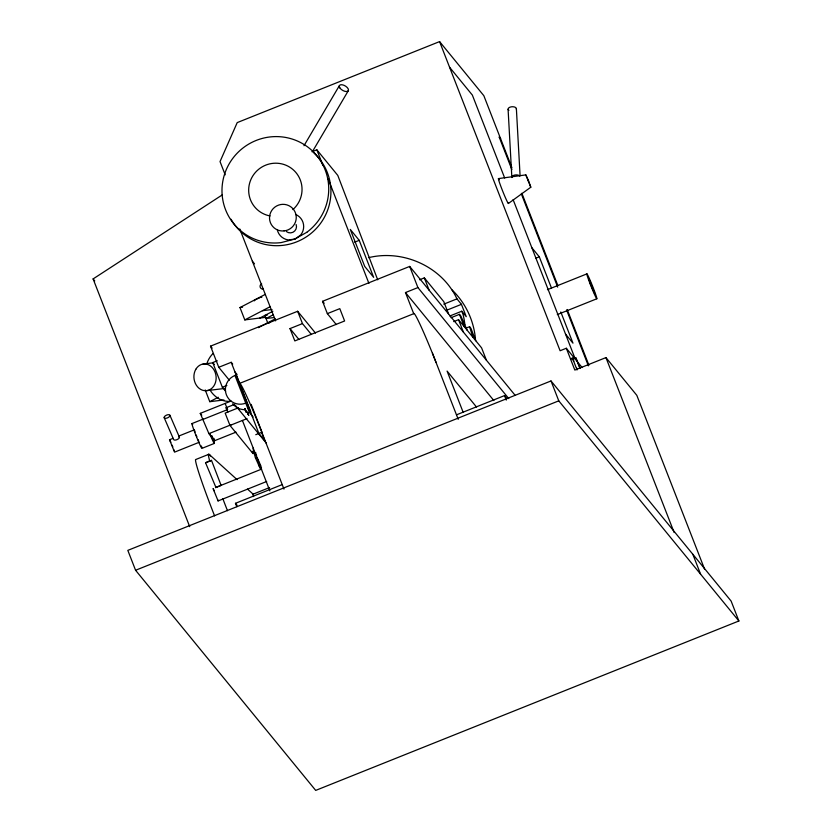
<?xml version="1.0" encoding="UTF-8"?>
<svg xmlns="http://www.w3.org/2000/svg" width="832" height="832" viewBox="0 0 832 832"><rect width="100%" height="100%" fill="white"/><g stroke="black" fill="none" stroke-linecap="round" stroke-linejoin="round"><path stroke-width="1.25" d="M303.992 145.714L339.383 85.634M312.322 151.788L348.379 90.594M215.966 487.521L205.546 462.727L208.322 461.49L211.494 460.346L221.125 485.451M211.453 460.398L207.21 462.166M215.467 487.656L221.426 485.274M508.435 203.455L530.795 187.221L528.518 180.617L525.824 174.897L498.399 178.599M189.706 526.666L93.111 278.918L222.175 194.969M572.707 359.05L573.872 361.171M265.834 317.325L244.795 319.894L239.98 307.559L265.304 294.372M244.795 319.894L270.358 306.582M259.823 318.063L272.865 311.262M272.917 314.943L266.042 318.531L274.466 317.502M258.419 327.631L275.288 318.854M205.202 389.938L209.778 401.679L218.265 397.259M511.961 167.835L483.839 95.701L439.577 41.6L237.214 122.606L220.033 161.574L225.202 174.845M312.052 151.726L316.836 149.802L337.792 175.417L377.718 279.822M354.692 242.154L359.226 240.344L373.651 277.347L364.718 266.427L350.293 229.424L359.226 240.344M229.341 380.214L218.764 367.286L210.527 346.154L297.648 311.272L315.494 333.081M336.274 324.542L327.35 313.633L322.546 301.309L409.677 266.427L448.49 313.862M327.35 313.633L339.799 308.651L344.614 320.986L294.819 340.922L290.014 328.588L302.463 323.606L311.386 334.506M225.597 391.217L222.352 387.254L212.732 362.586L217.266 360.776M419.588 279.781L424.33 277.878L443.799 301.673L448.604 314.007L515.143 395.325M218.764 367.286L231.213 362.305L232.71 364.135M435.958 362.211A45.822 2.444 68.2 0 0 413.712 313.695L405.475 292.552L417.914 287.57L508.768 398.59M234.957 375.461L236.382 374.889L250.806 411.892L249.392 412.464L234.957 375.461A15.059 14.82 -39.3 0 0 226.398 394.878A15.059 14.82 -39.3 0 0 245.752 403.125M535.746 258.242L539.302 256.818L551.46 287.997M222.352 387.254L226.876 385.445M413.712 313.695L239.46 383.448A45.822 2.444 68.2 0 1 261.695 431.974L283.972 489.081M443.799 304.148L456.966 298.875L461.438 304.335L466.242 316.67L461.781 311.21L449.81 316.004M446.025 310.502L461.438 304.335M236.007 432.141L214.677 440.679L208.915 433.638L200.262 413.379L231.046 401.055M227.812 412.246L226.065 407.763L234.489 404.394M451.027 317.71L459.441 314.34L460.928 316.16L467.178 330.252M191.911 423.592L203.226 419.068M202.665 419.546L227.552 409.583L225.15 403.416M238.399 407.815L225.16 413.119L229.975 425.454L253.022 453.617L252.138 451.37M453.731 321.62L458.536 319.686L481.582 347.849L486.398 360.183M199.451 442.177L174.564 452.14L169.53 439.754L173.087 438.329M179.015 435.958L194.428 429.79M547.435 289.682L586.924 273.874M466.014 328.141L469.57 326.716L470.954 328.411L475.769 340.746M208.915 433.638L231.431 424.632M229.975 425.454L247 418.631M214.417 443.383L201.968 448.365A13.426 0.718 68.2 0 1 195.458 434.158A13.426 0.718 68.2 0 1 192.681 424.538M255.767 434.699L261.997 432.203L251.15 404.394M557.305 314.6L596.804 298.782A13.426 0.718 68.2 0 0 590.242 280.54A13.426 0.718 68.2 0 0 588.546 279.656A13.426 0.718 68.2 0 0 596.804 298.782M208.426 454.449L195.53 459.607A67.132 3.578 68.2 0 0 214.594 515.892M261.487 467.272L259.927 467.896L255.455 457.86L257.015 457.236L260.988 466.159M215.862 487.427L261.643 469.102M582.119 367.546L566.322 348.254L560.102 350.75L439.577 41.6M570.575 359.154L573.685 357.906L570.669 358.602M213.439 489.018L213.054 488.55L218.088 500.937L266.687 481.478M253.001 494.198L269.589 487.552M236.787 506.678L235.477 503.308L282.214 484.598M456.477 414.835L504.514 395.606L506.958 398.59M704.548 569.067L636.802 395.314L605.946 357.594L574.829 370.053L566.322 348.254M551.013 380.952L127.816 550.368L135.574 570.263L315.702 790.4L738.889 620.984L731.13 601.089L551.013 380.952L558.771 400.847L738.889 620.984M135.574 570.263L558.771 400.847M206.565 462.405L205.546 462.727M368.555 257.67C402.958 249.194 441.948 266.5 456.966 298.875M239.98 307.559L242.559 307.247M262.423 310.71L272.033 309.535M267.238 315.151L264.836 315.442L267.842 323.159M267.238 323.045L269.641 322.754M202.977 364.073L212.992 362.846M207.074 390.603L224.598 388.461M209.778 401.679L223.943 399.953M178.63 436.53L179.494 437.528M572.79 358.998L577.034 369.897M169.53 439.754L170.872 442.229M530.795 187.221L525.824 174.897M209.529 454.698L237.078 479.638M247.52 489.091L253.219 494.25A13.426 0.718 68.2 0 0 253.573 496.579M449.571 67.246L472.347 95.077L504.681 178.006M500.625 138.767L499.138 136.947L511.888 169.645M531.856 247.728L539.302 256.818M565.521 334.058L572.967 343.158L560.81 311.979M405.475 292.552L493.865 400.577M476.476 406.994L447.086 371.082L463.112 412.194M322.546 301.309L324.168 303.285M252.335 261.175L254.509 263.827M290.014 328.588L298.938 339.487M234.832 371.779L237.068 374.514M210.527 346.154L212.15 348.13M212.732 362.586L214.354 364.572M249.392 412.464L253.105 417.009M246.106 411.674L245.034 409.136L245.409 410.207M235.279 405.236L266.458 443.342M226.065 407.763L227.552 409.583M93.111 278.918L94.754 280.925M200.262 413.379L201.77 415.23M235.477 503.308L237.099 505.305M590.439 283.941L595.036 294.33L588.692 278.335L590.481 284.014M579.904 368.264L575.796 357.729L580.195 368.326M244.92 408.554C243.89 407.129 247.541 415.542 246.085 411.341M211.099 435.885L211.9 437.185L211.619 435.999M198.12 439.702L198.65 440.866M213.866 489.861L214.396 491.026M248.893 410.03L249.132 410.561M245.128 409.001L245.856 410.748M169.936 415.324A3.11 1.456 -23.4 0 1 165.953 418.278A3.11 1.456 -23.4 0 1 165.256 415.844A3.11 1.456 -23.4 0 1 169.936 415.324L179.379 437.112A3.11 1.456 -23.4 0 1 176.894 439.681A3.11 1.456 -23.4 0 1 173.607 439.431L164.164 417.643M247.593 412.266L248.31 414.066M196.196 435.074L196.841 436.696M172.141 445.224L172.796 446.857M692.827 554.268L700.586 574.163M605.946 357.594L674.159 532.553M521.872 193.263L557.762 285.303M567.206 309.525L588.921 365.227M521.331 193.866L557.69 287.113M566.654 310.128L588.38 365.83M513.115 199.649L575.37 359.33M504.514 395.606L506.262 400.098M461.781 311.21L463.102 314.621A79.872 78.634 -39.3 0 1 464.89 324.792M459.441 314.34L464.256 326.674M458.536 319.686L463.351 332.02M424.33 277.878L429.135 290.212M409.677 266.427L417.914 287.57M432.432 353.174L458.224 419.328M316.836 149.802L322.941 165.443M328.099 178.682L368.909 283.369M297.648 311.272L302.463 323.606M239.772 228.956L275.61 320.861M261.539 432.266L264.836 440.731L258.877 433.451L231.213 362.305M247.686 412.641L248.321 414.461L247.406 412.298M242.424 420.472L269.88 490.89M248.404 408.814L247.842 407.264M247.302 412.194L248.758 415.48L248.508 414.596M528.039 180.367L528.289 181.012M576.545 367.869L577.075 369.574M195.094 432.11L194.49 430.186M173.898 449.821L174.273 450.944M469.57 326.716L472.94 337.293M213.928 438.339L214.677 440.679M217.797 499.751L218.088 500.937M516.37 108.514L520.062 175.406M508.092 109.346L511.857 177.528A4.17 2.215 -3.2 0 1 514.987 175.001A4.17 2.215 -3.2 0 1 519.865 176.134M245.44 409.646A15.059 14.82 -39.3 0 1 232.731 403.728M452.036 289.9A79.872 78.634 -39.3 0 1 475.54 340.122M313.924 152.994A53.706 52.874 -39.3 0 1 310.544 233.813A53.706 52.874 -39.3 0 1 231.015 219.242M270.098 215.956A26.853 26.437 -39.3 0 1 250.952 179.4A26.853 26.437 -39.3 0 1 291.179 168.137A26.853 26.437 -39.3 0 1 292.906 209.57M295.672 214.479A13.426 13.218 -39.3 0 1 300.758 234.894L295.194 239.065L288.33 239.938A13.426 13.218 -39.3 0 1 277.243 229.538M296.13 224.536A6.219 6.115 -39.3 0 1 286.385 231.546M508.362 202.769A13.426 0.718 68.2 0 1 502.393 190.393A13.426 0.718 68.2 0 1 499.252 179.764M508.893 110.386A4.17 2.215 -3.2 0 1 511.222 106.829A4.17 2.215 -3.2 0 1 516.35 109.096M227.49 510.723A67.132 3.578 68.2 0 1 222.83 498.69M209.81 461.344A67.132 3.578 68.2 0 1 210.444 455.988M212.066 435.947A13.426 0.718 68.2 0 1 214.261 443.394A13.426 0.718 68.2 0 1 209.633 433.503M201.396 445.983A13.426 0.718 68.2 0 1 201.854 447.574M255.455 457.86A64.345 3.432 68.2 0 1 253.209 448.063M259.927 467.896A26.853 1.435 68.2 0 1 258.638 463.882M256.62 455.936A64.345 3.432 68.2 0 1 256.256 454.709M255.934 453.575A64.345 3.432 68.2 0 1 255.653 452.525M230.516 401.274A26.853 22.183 83 0 1 210.662 391.061M206.908 363.47A26.853 22.183 83 0 1 213.075 353.465M254.27 300.882A5.044 0.842 -21.3 0 1 259.615 297.866M260.79 297.482A5.044 0.842 -21.3 0 1 261.851 297.211M263.411 288.902A2.621 2.475 71.1 0 1 260.218 287.248A2.621 2.475 71.1 0 1 261.685 283.962M306.821 232.294L294.59 239.138L281.05 242.611A53.706 52.874 -39.3 0 1 223.538 177.83A53.706 52.874 -39.3 0 1 305.105 145.174A53.706 52.874 -39.3 0 1 306.821 232.294M339.955 88.036A5.138 2.579 30.5 0 0 347.953 91.125A5.138 2.579 30.5 0 0 343.741 85.197A5.138 2.579 30.5 0 0 339.955 88.036M284.107 230.911A13.447 13.239 -39.3 0 0 293.8 209.799A13.447 13.239 -39.3 0 0 270.743 212.264A13.447 13.239 -39.3 0 0 284.107 230.911M195.842 369.262A13.426 11.086 83 0 0 204.173 390.624A13.426 11.086 83 0 0 215.062 372.112A13.426 11.086 83 0 0 195.842 369.262"/></g></svg>
